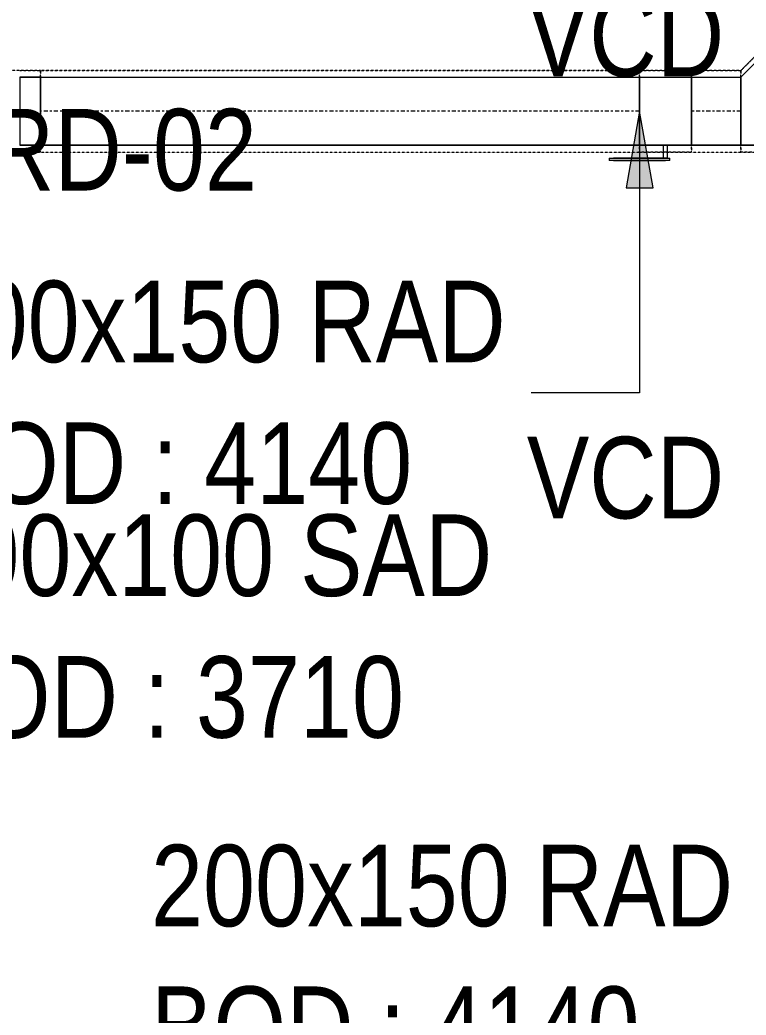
# Model space of a CAD drawing. Header units: inches. Extents: x -83664 to 20107, y -47222 to 19398.
# Drawn here: x -7424 to -5288, y -36338 to -33412 of the extents above; entities that cross this region are included whole.
import ezdxf

# ---------------------------------------------------------------- set-up
doc = ezdxf.new("R2010")
doc.units = ezdxf.units.IN
doc.header["$MEASUREMENT"] = 0
doc.linetypes.add('Center', pattern=[29.999999, 12, -6, 6, -6])
doc.linetypes.add('Hidden 0_50', pattern=[1.0584, 0.5292, -0.5292])
for name, color, linetype, lineweight in [('G-ANNO-TEXT', 7, 'Continuous', 9), ('M-HVAC-DUCT-CNTR', 7, 'Center', 9), ('M-HVAC-DUCT-IDEN', 7, 'Continuous', 18)]:
    doc.layers.add(name, color=color, linetype=linetype, lineweight=lineweight)
doc.layers.add('M-HVAC-DUCT', color=7, linetype='Continuous', lineweight=9, true_color=0xffe97f)
doc.styles.add('Arial Narrow_21', font='ARIALN.TTF', dxfattribs={"height": 240})

# ---------------------------------------------------------------- blocks, each defined once
blk = doc.blocks.new('M_Rectangular Tap - Beveled - Standard-7332057-FIRST FLOOR AC CONDITIONING LAYOUT - PART A')
at = {"layer": 'M-HVAC-DUCT', "color": 6, "true_color": 0xff00ff}
for p, q in [((0, 200), (-6.096, 200)), ((-6.096, -100), (-6.096, 200)), ((-6.096, 200), (-6.096, -100)), ((-6.096, 200), (0, 200)), ((100, 100), (0, 200)), ((100, 100), (0, 200)), ((100, 100), (100, -100)), ((100, -100), (100, 100)), ((-6.096, -100), (100, -100)), ((100, -100), (-6.096, -100))]:
    blk.add_line(p, q, dxfattribs=at)
blk = doc.blocks.new('M_Rectangular to Round Transition - Angle - 45 Degree-V62-FIRST FLOOR AC CONDITIONING LAYOUT - PART A')
at = {"layer": 'M-HVAC-DUCT', "color": 6, "true_color": 0xff00ff}
for p, q in [((0, 100), (60.4, 100)), ((60.4, 100), (0, 100)), ((0, 100), (0, -100)), ((0, -100), (0, 100)), ((60.4, 0), (60.4, 100)), ((60.4, 0), (60.4, 100)), ((60.4, -100), (60.4, 0)), ((60.4, -100), (60.4, 0)), ((0, -100), (60.4, -100)), ((60.4, -100), (0, -100))]:
    blk.add_line(p, q, dxfattribs=at)
blk = doc.blocks.new('TEMW-ME-DMP-Volume Control Damper - Standard-V100-FIRST FLOOR AC CONDITIONING LAYOUT - PART A')
at = {"layer": 'M-HVAC-DUCT', "color": 6, "true_color": 0xff00ff}
for p, q in [((-165.1, 138.1), (-165.1, 144.4)), ((-152.4, 144.4), (-165.1, 144.4)), ((-165.1, 138.1), (-152.4, 138.1)), ((0, 144.4), (-152.4, 144.4)), ((-152.4, 144.4), (0, 144.4)), ((0, 138.1), (-152.4, 138.1)), ((-152.4, 138.1), (0, 138.1)), ((-6.3, 100), (-6.3, 138.1)), ((6.4, 138.1), (-6.3, 138.1)), ((6.4, 138.1), (-6.3, 138.1)), ((12.7, 144.4), (0, 144.4)), ((0, 138.1), (12.7, 138.1)), ((6.4, 138.1), (6.4, 100)), ((12.7, 144.4), (12.7, 138.1)), ((-76.2, 100), (-76.2, -100)), ((-76.2, -100), (-76.2, 100)), ((76.2, 100), (-76.2, 100)), ((-76.2, 100), (76.2, 100)), ((-76.2, 100), (76.2, 100)), ((-6.3, 100), (6.4, 100)), ((-6.3, 100), (6.4, 100)), ((76.2, 100), (76.2, -100)), ((76.2, -100), (76.2, 100)), ((-76.2, -100), (76.2, -100)), ((-76.2, -100), (76.2, -100)), ((-76.2, -100), (76.2, -100))]:
    blk.add_line(p, q, dxfattribs=at)
blk = doc.blocks.new('TEMW-SMBZ-HO-BM-HVAC-00002_rvt-1-FIRST FLOOR AC CONDITIONING LAYOUT - PART A')
at = {"layer": 'M-HVAC-DUCT', "color": 6, "linetype": 'Hidden 0_50', "true_color": 0xff00ff}
for p, q in [((146153.3, 64811.9), (146253.3, 64911.9)), ((146253.3, 64911.9), (146153.3, 64811.9)), ((144032.9, 64811.9), (144010.5, 64811.9)), ((144093.3, 64811.9), (144032.9, 64811.9)), ((144032.9, 64811.9), (144093.3, 64811.9)), ((144093.3, 64811.9), (144093.3, 64571.9)), ((144093.3, 64571.9), (144093.3, 64811.9)), ((145854.9, 64811.9), (144093.3, 64811.9)), ((144093.3, 64811.9), (145854.9, 64811.9)), ((144093.3, 64811.9), (144093.3, 64571.9)), ((144093.3, 64571.9), (144093.3, 64811.9)), ((145854.9, 64811.9), (145854.9, 64571.9)), ((145854.9, 64571.9), (145854.9, 64811.9)), ((146007.3, 64811.9), (145854.9, 64811.9)), ((145854.9, 64811.9), (145854.9, 64571.9)), ((145854.9, 64571.9), (145854.9, 64811.9)), ((145854.9, 64811.9), (146007.3, 64811.9)), ((146007.3, 64571.9), (146007.3, 64811.9)), ((146007.3, 64811.9), (146007.3, 64571.9)), ((146007.3, 64811.9), (146007.3, 64571.9)), ((146007.3, 64571.9), (146007.3, 64811.9)), ((146153.3, 64811.9), (146007.3, 64811.9)), ((146007.3, 64811.9), (146153.3, 64811.9)), ((146153.3, 64571.9), (146153.3, 64811.9)), ((146153.3, 64811.9), (146153.3, 64571.9)), ((146153.3, 64811.9), (146153.3, 64571.9)), ((146153.3, 64571.9), (146153.3, 64811.9)), ((144019, 64571.9), (144032.9, 64571.9)), ((144093.3, 64571.9), (144032.9, 64571.9)), ((144032.9, 64571.9), (144093.3, 64571.9)), ((144093.3, 64571.9), (145854.9, 64571.9)), ((144093.3, 64571.9), (145854.9, 64571.9)), ((145854.9, 64571.9), (146007.3, 64571.9)), ((146007.3, 64571.9), (145854.9, 64571.9)), ((146007.3, 64571.9), (146153.3, 64571.9)), ((146007.3, 64571.9), (146153.3, 64571.9)), ((146279.4, 64571.9), (146153.3, 64571.9)), ((146153.3, 64571.9), (146279.4, 64571.9))]:
    blk.add_line(p, q, dxfattribs=at)
at = {"layer": 'M-HVAC-DUCT', "color": 6, "true_color": 0xff00ff}
for p, q in [((144093.3, 64591.9), (144093.3, 64791.9)), ((144093.3, 64791.9), (144093.3, 64591.9)), ((144093.3, 64791.9), (145854.9, 64791.9)), ((144093.3, 64791.9), (145854.9, 64791.9)), ((145854.9, 64591.9), (145854.9, 64791.9)), ((145854.9, 64791.9), (145854.9, 64591.9)), ((146007.3, 64591.9), (146007.3, 64791.9)), ((146007.3, 64791.9), (146007.3, 64591.9)), ((146007.3, 64791.9), (146153.3, 64791.9)), ((146007.3, 64791.9), (146153.3, 64791.9)), ((146153.3, 64591.9), (146153.3, 64791.9)), ((146153.3, 64791.9), (146153.3, 64591.9)), ((145854.9, 64591.9), (144093.3, 64591.9)), ((144093.3, 64591.9), (145854.9, 64591.9)), ((146153.3, 64591.9), (146007.3, 64591.9)), ((146007.3, 64591.9), (146153.3, 64591.9))]:
    blk.add_line(p, q, dxfattribs=at)
at = {"layer": 'M-HVAC-DUCT-CNTR', "color": 6, "true_color": 0xff00ff}
for p, q in [((145854.9, 64691.9), (144093.3, 64691.9)), ((146153.3, 64691.9), (146007.3, 64691.9))]:
    blk.add_line(p, q, dxfattribs=at)
at = {"layer": 'M-HVAC-DUCT', "color": 6, "linetype": 'Hidden 0_50', "lineweight": 9, "true_color": 0xff00ff, "extrusion": (0, 0, -1)}
blk.add_blockref('M_Rectangular Tap - Beveled - Standard-7332057-FIRST FLOOR AC CONDITIONING LAYOUT - PART A', (-146253.3, 64691.9), dxfattribs=at)
at = {"layer": 'M-HVAC-DUCT', "color": 6, "linetype": 'Hidden 0_50', "lineweight": 9, "true_color": 0xff00ff, "rotation": 180}
blk.add_blockref('M_Rectangular to Round Transition - Angle - 45 Degree-V62-FIRST FLOOR AC CONDITIONING LAYOUT - PART A', (144093.3, 64691.9), dxfattribs=at)
at = {"layer": 'M-HVAC-DUCT', "color": 6, "linetype": 'Hidden 0_50', "lineweight": 9, "true_color": 0xff00ff, "extrusion": (0, 0, -1), "rotation": 180}
blk.add_blockref('TEMW-ME-DMP-Volume Control Damper - Standard-V100-FIRST FLOOR AC CONDITIONING LAYOUT - PART A', (-145931.1, 64691.9), dxfattribs=at)
blk = doc.blocks.new('TEMW-SMBZ-HO-BM-HVAC-00002_rvt-2-FIRST FLOOR AC CONDITIONING LAYOUT - PART A')
at = {"layer": 'M-HVAC-DUCT', "color": 6, "linetype": 'Hidden 0_50', "true_color": 0xff00ff}
for p, q in [((146153.3, 64811.9), (146253.3, 64911.9)), ((146253.3, 64911.9), (146153.3, 64811.9)), ((144032.9, 64811.9), (144010.5, 64811.9)), ((144093.3, 64811.9), (144032.9, 64811.9)), ((144032.9, 64811.9), (144093.3, 64811.9)), ((144093.3, 64811.9), (144093.3, 64571.9)), ((144093.3, 64571.9), (144093.3, 64811.9)), ((145854.9, 64811.9), (144093.3, 64811.9)), ((144093.3, 64811.9), (145854.9, 64811.9)), ((144093.3, 64811.9), (144093.3, 64571.9)), ((144093.3, 64571.9), (144093.3, 64811.9)), ((145854.9, 64811.9), (145854.9, 64571.9)), ((145854.9, 64571.9), (145854.9, 64811.9)), ((146007.3, 64811.9), (145854.9, 64811.9)), ((145854.9, 64811.9), (145854.9, 64571.9)), ((145854.9, 64571.9), (145854.9, 64811.9)), ((145854.9, 64811.9), (146007.3, 64811.9)), ((146007.3, 64571.9), (146007.3, 64811.9)), ((146007.3, 64811.9), (146007.3, 64571.9)), ((146007.3, 64811.9), (146007.3, 64571.9)), ((146007.3, 64571.9), (146007.3, 64811.9)), ((146153.3, 64811.9), (146007.3, 64811.9)), ((146007.3, 64811.9), (146153.3, 64811.9)), ((146153.3, 64571.9), (146153.3, 64811.9)), ((146153.3, 64811.9), (146153.3, 64571.9)), ((146153.3, 64811.9), (146153.3, 64571.9)), ((146153.3, 64571.9), (146153.3, 64811.9)), ((144019, 64571.9), (144032.9, 64571.9)), ((144093.3, 64571.9), (144032.9, 64571.9)), ((144032.9, 64571.9), (144093.3, 64571.9)), ((144093.3, 64571.9), (145854.9, 64571.9)), ((144093.3, 64571.9), (145854.9, 64571.9)), ((145854.9, 64571.9), (146007.3, 64571.9)), ((146007.3, 64571.9), (145854.9, 64571.9)), ((146007.3, 64571.9), (146153.3, 64571.9)), ((146007.3, 64571.9), (146153.3, 64571.9)), ((146279.4, 64571.9), (146153.3, 64571.9)), ((146153.3, 64571.9), (146279.4, 64571.9))]:
    blk.add_line(p, q, dxfattribs=at)
at = {"layer": 'M-HVAC-DUCT', "color": 6, "true_color": 0xff00ff}
for p, q in [((144093.3, 64591.9), (144093.3, 64791.9)), ((144093.3, 64791.9), (144093.3, 64591.9)), ((144093.3, 64791.9), (145854.9, 64791.9)), ((144093.3, 64791.9), (145854.9, 64791.9)), ((145854.9, 64591.9), (145854.9, 64791.9)), ((145854.9, 64791.9), (145854.9, 64591.9)), ((146007.3, 64591.9), (146007.3, 64791.9)), ((146007.3, 64791.9), (146007.3, 64591.9)), ((146007.3, 64791.9), (146153.3, 64791.9)), ((146007.3, 64791.9), (146153.3, 64791.9)), ((146153.3, 64591.9), (146153.3, 64791.9)), ((146153.3, 64791.9), (146153.3, 64591.9)), ((145854.9, 64591.9), (144093.3, 64591.9)), ((144093.3, 64591.9), (145854.9, 64591.9)), ((146153.3, 64591.9), (146007.3, 64591.9)), ((146007.3, 64591.9), (146153.3, 64591.9))]:
    blk.add_line(p, q, dxfattribs=at)
at = {"layer": 'M-HVAC-DUCT-CNTR', "color": 6, "true_color": 0xff00ff}
for p, q in [((145854.9, 64691.9), (144093.3, 64691.9)), ((146153.3, 64691.9), (146007.3, 64691.9))]:
    blk.add_line(p, q, dxfattribs=at)
at = {"layer": 'M-HVAC-DUCT', "color": 6, "linetype": 'Hidden 0_50', "lineweight": 9, "true_color": 0xff00ff, "extrusion": (0, 0, -1)}
blk.add_blockref('M_Rectangular Tap - Beveled - Standard-7332057-FIRST FLOOR AC CONDITIONING LAYOUT - PART A', (-146253.3, 64691.9), dxfattribs=at)
at = {"layer": 'M-HVAC-DUCT', "color": 6, "linetype": 'Hidden 0_50', "lineweight": 9, "true_color": 0xff00ff, "rotation": 180}
blk.add_blockref('M_Rectangular to Round Transition - Angle - 45 Degree-V62-FIRST FLOOR AC CONDITIONING LAYOUT - PART A', (144093.3, 64691.9), dxfattribs=at)
at = {"layer": 'M-HVAC-DUCT', "color": 6, "linetype": 'Hidden 0_50', "lineweight": 9, "true_color": 0xff00ff, "extrusion": (0, 0, -1), "rotation": 180}
blk.add_blockref('TEMW-ME-DMP-Volume Control Damper - Standard-V100-FIRST FLOOR AC CONDITIONING LAYOUT - PART A', (-145931.1, 64691.9), dxfattribs=at)

msp = doc.modelspace()

# ---------------------------------------------------------------- hatches: boundary and pattern name
at = {"layer": 'M-HVAC-DUCT-IDEN', "lineweight": 9}
msp.add_hatch(color=256, dxfattribs=at).paths.add_polyline_path([(-5601.8, -33680.4), (-5641.4, -33905.4), (-5562.1, -33905.4)])

# ---------------------------------------------------------------- linework, layer by layer
for p, q in [((-5601.8, -33680.4), (-5641.4, -33905.4)), ((-5562.1, -33905.4), (-5601.8, -33680.4)), ((-5601.8, -33680.4), (-5601.8, -34508)), ((-5641.4, -33905.4), (-5562.1, -33905.4)), ((-5601.8, -34508), (-5920.3, -34508))]:
    msp.add_line(p, q, dxfattribs=at)

# ---------------------------------------------------------------- block references
at = {"lineweight": 5}
for name in ['TEMW-SMBZ-HO-BM-HVAC-00002_rvt-1-FIRST FLOOR AC CONDITIONING LAYOUT - PART A', 'TEMW-SMBZ-HO-BM-HVAC-00002_rvt-2-FIRST FLOOR AC CONDITIONING LAYOUT - PART A']:
    msp.add_blockref(name, (-151456.7, -98372.2), dxfattribs=at)

# ---------------------------------------------------------------- texts
at = {"layer": 'G-ANNO-TEXT', "char_height": 240, "attachment_point": 1, "style": 'Arial Narrow_21'}
for s, insert, width in [('VCD', (-5933, -33337.5), 733.544), ('RD-02', (-7520.9, -33673.4), 1010.126), ('VCD', (-5933, -34637.5), 733.544)]:
    msp.add_mtext(s, dxfattribs=dict(at, insert=insert, width=width))
at = {"layer": 'M-HVAC-DUCT-IDEN', "lineweight": 9, "char_height": 240, "attachment_point": 1, "style": 'Arial Narrow_21'}
for s, insert, width in [('200x150 RAD', (-7706.8, -34178.4), 2152.531), ('BOD : 4140', (-7706.8, -34595.1), 1803.797), ('200x100 SAD', (-7731, -34865.7), 2128.48), ('BOD : 3710', (-7731, -35282.4), 1803.797), ('200x150 RAD', (-7038.1, -35837), 2152.531), ('BOD : 4140', (-7038.1, -36253.7), 1803.797)]:
    msp.add_mtext(s, dxfattribs=dict(at, insert=insert, width=width))

doc.saveas('drawing.dxf')
